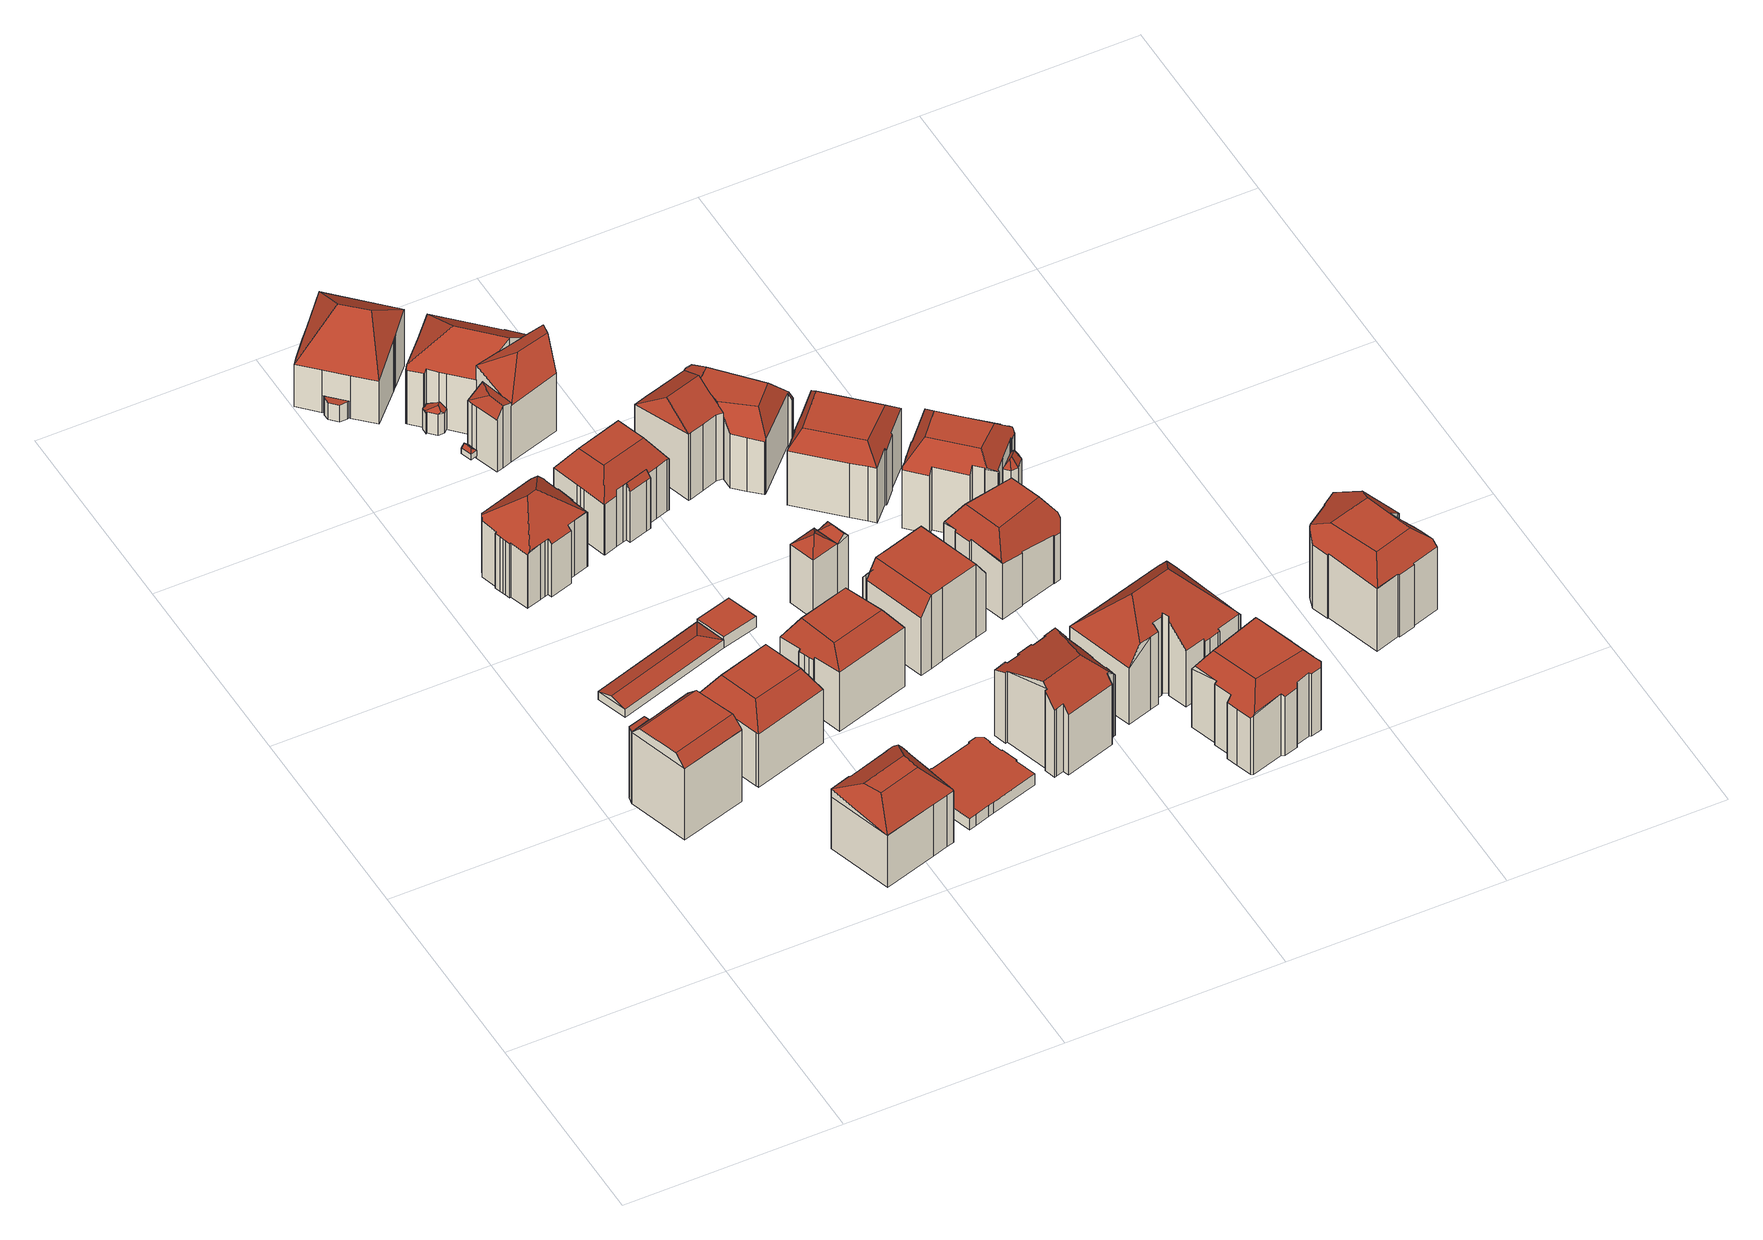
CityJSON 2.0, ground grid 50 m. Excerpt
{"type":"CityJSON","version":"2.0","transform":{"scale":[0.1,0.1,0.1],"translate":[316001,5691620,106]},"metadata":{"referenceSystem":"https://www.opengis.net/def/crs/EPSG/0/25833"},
"CityObjects":{
"building1":{"type":"Building","attributes":{"Gemeindeschluessel":14713000,"Geometrietyp2DReferenz":"3000","function":"31001_9998","roofType":"9999"},"children":["building1-1","building1-2"]},
"building1-1":{"type":"BuildingPart","attributes":{"Dachtyp_tdc":"tdcPolyFlatRoof","Dachneigung":4.2,"QualitaetDacherkennung":41,"Geometrietyp2DReferenz":"3000","roofType":"2100","measuredHeight":19.72},"parents":["building1"],"geometry":[{"type":"MultiSurface","lod":"2","boundaries":[[[0,1,2,3,4]],[[5,6,1,0,7]],[[6,8,2,1]],[[8,9,3,2]],[[9,10,11,4,3]],[[10,9,8,6,5]],[[7,11,10,5]],[[7,0,4,11]]],"semantics":{"surfaces":[{"type":"GroundSurface"},{"type":"WallSurface"},{"type":"RoofSurface"},{"type":"ClosureSurface"}],"values":[0,1,1,1,1,2,1,3]}}]},
"building1-2":{"type":"BuildingPart","attributes":{"Dachtyp_tdc":"tdcCutGableRoof","Dachneigung":1.63,"QualitaetDacherkennung":52,"Geometrietyp2DReferenz":"3000","roofType":"9999","measuredHeight":22.26},"parents":["building1"],"geometry":[{"type":"MultiSurface","lod":"2","boundaries":[[[11,12,13,4]],[[12,14,15,13]],[[14,16,17,15]],[[16,18,19,17]],[[18,20,21,19]],[[20,22,23,21]],[[22,24,25,23]],[[24,7,0,25]],[[7,26,27,18,16,14,12,11]],[[28,29,30,31,32]],[[33,27,26,31,30]],[[22,28,32,24]],[[24,32,31,26,7]],[[20,29,28,22]],[[18,27,33,30,29,20]],[[4,13,15,17,19,21,23,25,0]],[[4,0,7,11]]],"semantics":{"surfaces":[{"type":"WallSurface"},{"type":"RoofSurface"},{"type":"GroundSurface"},{"type":"ClosureSurface"}],"values":[0,0,0,0,0,0,0,0,1,1,1,0,0,0,0,2,3]}}]},
"building2":{"type":"Building","attributes":{"Dachtyp_tdc":"tdcFreeFormRoof","Gemeindeschluessel":14713000,"Dachneigung":46.33,"QualitaetDacherkennung":41,"Geometrietyp2DReferenz":"3000","function":"31001_9998","roofType":"5000","measuredHeight":20.01},"geometry":[{"type":"MultiSurface","lod":"2","boundaries":[[[34,35,36,37]],[[35,38,39,36]],[[38,40,41,39]],[[40,42,43,41]],[[42,44,45,43]],[[44,46,47,45]],[[46,48,49,47]],[[48,50,51,49]],[[50,52,53,51]],[[52,54,55,53]],[[54,56,57,55]],[[56,58,59,57]],[[58,60,61,59]],[[60,62,63,61]],[[62,64,65,63]],[[64,66,67,65]],[[66,68,69,67]],[[68,34,37,69]],[[60,70,71,72,73,64,62]],[[72,74,75,66,73]],[[76,77,78,79,80,81,75,74,82,83]],[[84,85,86,87,88,89,90,83,82,71,70]],[[72,71,82,74]],[[44,76,83,90,46]],[[46,90,89,48]],[[48,89,88,50]],[[50,88,87,52]],[[52,87,86,54]],[[54,86,85,56]],[[56,85,84,58]],[[58,84,70,60]],[[68,75,81,34]],[[34,81,80,35]],[[35,80,79,38]],[[38,79,78,40]],[[40,78,77,42]],[[42,77,76,44]],[[66,75,68]],[[64,73,66]],[[37,36,39,41,43,45,47,49,51,53,55,57,59,61,63,65,67,69]]],"semantics":{"surfaces":[{"type":"WallSurface"},{"type":"RoofSurface"},{"type":"GroundSurface"}],"values":[0,0,0,0,0,0,0,0,0,0,0,0,0,0,0,0,0,0,1,1,1,1,1,0,0,0,0,0,0,0,0,0,0,0,0,0,0,0,0,2]}}]},
"building3":{"type":"Building","attributes":{"Dachtyp_tdc":"tdcCutTentRoof","Gemeindeschluessel":14713000,"Dachneigung":0.082,"QualitaetDacherkennung":42,"Geometrietyp2DReferenz":"3000","function":"31001_9998","roofType":"9999","measuredHeight":19.39},"geometry":[{"type":"MultiSurface","lod":"2","boundaries":[[[91,92,93,94]],[[92,95,96,93]],[[95,97,98,96]],[[97,99,100,98]],[[99,101,102,100]],[[101,103,104,102]],[[103,105,106,104]],[[105,107,108,106]],[[107,109,110,108]],[[109,111,112,110]],[[111,113,114,112]],[[91,115,116,117,118,119,120,121]],[[92,91,121,122]],[[107,105,103,101,99,97,95,92,122,123]],[[119,124,113,111,109,107,123,120]],[[123,122,121,120]],[[114,125,126,127,128,129,130,94,93,96,98,100,102,104,106,108,110,112]],[[113,124,125,114]],[[124,119,126,125]],[[119,118,127,126]],[[118,117,128,127]],[[117,116,129,128]],[[116,115,130,129]],[[115,91,94,130]]],"semantics":{"surfaces":[{"type":"WallSurface"},{"type":"RoofSurface"},{"type":"GroundSurface"}],"values":[0,0,0,0,0,0,0,0,0,0,0,1,1,1,1,1,2,0,0,0,0,0,0,0]}}]},
"building4":{"type":"Building","attributes":{"Dachtyp_tdc":"tdcFreeFormRoof","Gemeindeschluessel":14713000,"Dachneigung":18.49,"QualitaetDacherkennung":14,"Geometrietyp2DReferenz":"3000","function":"31001_9998","roofType":"5000","measuredHeight":3.56},"geometry":[{"type":"MultiSurface","lod":"2","boundaries":[[[131,132,133,134]],[[132,135,136,133]],[[135,137,138,136]],[[137,131,134,138]],[[139,140,137,135]],[[139,135,132]],[[140,139,132,131]],[[140,131,137]],[[134,133,136,138]]],"semantics":{"surfaces":[{"type":"WallSurface"},{"type":"RoofSurface"},{"type":"GroundSurface"}],"values":[0,0,0,0,1,1,1,0,2]}}]},
"building5":{"type":"Building","attributes":{"Dachtyp_tdc":"tdcFreeFormRoof","Gemeindeschluessel":14713000,"Dachneigung":39.54,"QualitaetDacherkennung":61,"Geometrietyp2DReferenz":"3000","function":"31001_9998","roofType":"5000","measuredHeight":21.33},"geometry":[{"type":"MultiSurface","lod":"2","boundaries":[[[141,142,143,144]],[[142,145,146,143]],[[145,147,148,146]],[[147,149,150,148]],[[149,151,152,150]],[[151,153,154,152]],[[153,155,156,154]],[[155,157,158,156]],[[157,159,160,158]],[[159,161,162,160]],[[161,163,164,162]],[[163,165,166,164]],[[165,167,168,166]],[[167,169,170,168]],[[169,171,172,170]],[[171,173,174,172]],[[173,175,176,174]],[[175,177,178,176]],[[177,179,180,178]],[[179,181,182,180]],[[181,183,184,182]],[[183,185,186,184]],[[185,187,188,186]],[[187,189,190,188]],[[189,191,192,190]],[[191,193,194,192]],[[193,141,144,194]],[[161,159,157,155,153,151,149,147,195,196,197]],[[189,187,185,183,181,179,177,198,199,200,141,193,191]],[[196,195,145,142,200,199]],[[196,199,198,175,173,171,169,167,165,163,197]],[[163,161,197]],[[177,175,198]],[[142,141,200]],[[147,145,195]],[[144,143,146,148,150,152,154,156,158,160,162,164,166,168,170,172,174,176,178,180,182,184,186,188,190,192,194]]],"semantics":{"surfaces":[{"type":"WallSurface"},{"type":"RoofSurface"},{"type":"GroundSurface"}],"values":[0,0,0,0,0,0,0,0,0,0,0,0,0,0,0,0,0,0,0,0,0,0,0,0,0,0,0,1,1,1,1,0,0,0,0,2]}}]},
"building6":{"type":"Building","attributes":{"Gemeindeschluessel":14713000,"Geometrietyp2DReferenz":"3000","function":"31001_9998","roofType":"9999"},"children":["building6-1","building6-2"]},
"building6-1":{"type":"BuildingPart","attributes":{"Dachtyp_tdc":"tdcHipRoof","Dachneigung":44.88,"QualitaetDacherkennung":22,"Geometrietyp2DReferenz":"3000","roofType":"3200","measuredHeight":21.36},"parents":["building6"],"geometry":[{"type":"MultiSurface","lod":"2","boundaries":[[[201,202,203,204,205]],[[202,206,207,203]],[[206,208,209,207]],[[208,210,211,209]],[[210,212,213,211]],[[212,214,215,213]],[[214,216,217,215]],[[216,218,219,217]],[[218,220,221,219]],[[220,222,223,221]],[[222,224,225,223]],[[224,226,227,225]],[[226,228,229,227]],[[228,230,231,229]],[[230,232,233,234,231]],[[228,226,224,222,220,218,235]],[[216,214,212,210,208,206,236]],[[218,216,236,235]],[[206,202,201,232,230,228,235,236]],[[204,203,207,209,211,213,215,217,219,221,223,225,227,229,231,234]],[[201,205,233,232]],[[205,204,234,233]]],"semantics":{"surfaces":[{"type":"WallSurface"},{"type":"RoofSurface"},{"type":"GroundSurface"},{"type":"ClosureSurface"}],"values":[0,0,0,0,0,0,0,0,0,0,0,0,0,0,0,1,1,1,1,2,0,3]}}]},
"building6-2":{"type":"BuildingPart","attributes":{"Dachtyp_tdc":"tdcPolyFlatRoof","Dachneigung":3.95,"QualitaetDacherkennung":59,"Geometrietyp2DReferenz":"3000","roofType":"2100","measuredHeight":4.74},"parents":["building6"],"geometry":[{"type":"MultiSurface","lod":"2","boundaries":[[[237,238,239,240]],[[238,241,203,239]],[[241,205,204,203]],[[233,242,231,234]],[[242,243,244,231]],[[243,245,246,244]],[[245,247,248,246]],[[247,249,250,248]],[[249,237,240,250]],[[249,247,245,243,242,233,205,241,238,237]],[[240,239,203,204,234,231,244,246,248,250]],[[234,204,205,233]]],"semantics":{"surfaces":[{"type":"WallSurface"},{"type":"RoofSurface"},{"type":"GroundSurface"},{"type":"ClosureSurface"}],"values":[0,0,0,0,0,0,0,0,0,1,2,3]}}]},
"building7":{"type":"Building","attributes":{"Dachtyp_tdc":"tdcFreeFormRoof","Gemeindeschluessel":14713000,"Dachneigung":43.81,"QualitaetDacherkennung":11,"Geometrietyp2DReferenz":"3000","function":"31001_9998","roofType":"5000","measuredHeight":2.38},"geometry":[{"type":"MultiSurface","lod":"2","boundaries":[[[251,252,253,254]],[[252,255,256,253]],[[255,257,258,256]],[[257,259,260,258]],[[259,251,254,260]],[[259,261,251]],[[257,261,259]],[[261,257,262]],[[262,257,255]],[[261,262,255,252]],[[261,252,251]],[[254,253,256,258,260]]],"semantics":{"surfaces":[{"type":"WallSurface"},{"type":"RoofSurface"},{"type":"GroundSurface"}],"values":[0,0,0,0,0,1,1,1,0,1,1,2]}}]},
"building8":{"type":"Building","attributes":{"Dachtyp_tdc":"tdcFreeFormRoof","Gemeindeschluessel":14713000,"Dachneigung":24.11,"QualitaetDacherkennung":11,"Geometrietyp2DReferenz":"3000","function":"31001_9998","roofType":"5000","measuredHeight":6.92},"geometry":[{"type":"MultiSurface","lod":"2","boundaries":[[[263,264,265,266]],[[264,267,268,265]],[[267,269,270,268]],[[269,271,272,270]],[[271,273,274,272]],[[273,275,276,274]],[[275,277,278,276]],[[277,279,280,278]],[[279,263,266,280]],[[267,281,282,283,271,269]],[[264,263,284,282,281]],[[282,284,279,277,275,273,283]],[[267,264,281]],[[273,271,283]],[[263,279,284]],[[266,265,268,270,272,274,276,278,280]]],"semantics":{"surfaces":[{"type":"WallSurface"},{"type":"RoofSurface"},{"type":"GroundSurface"}],"values":[0,0,0,0,0,0,0,0,0,1,1,1,0,0,0,2]}}]},
"building9":{"type":"Building","attributes":{"Dachtyp_tdc":"tdcPolyFlatRoof","Gemeindeschluessel":14713000,"Dachneigung":0,"QualitaetDacherkennung":0,"Geometrietyp2DReferenz":"3000","BezugspunktDach":"2000","function":"31001_9998","measuredHeight":3},"geometry":[{"type":"MultiSurface","lod":"2","boundaries":[[[285,286,287,288]],[[288,287,136,289]],[[287,286,133,136]],[[286,285,290,133]],[[285,288,289,290]],[[289,136,133,290]]],"semantics":{"surfaces":[{"type":"RoofSurface"},{"type":"WallSurface"},{"type":"GroundSurface"}],"values":[0,1,1,1,1,2]}}]},
"building10":{"type":"Building","attributes":{"Dachtyp_tdc":"tdcPolyFlatRoof","Gemeindeschluessel":14713000,"Dachneigung":0,"QualitaetDacherkennung":0,"Geometrietyp2DReferenz":"3000","BezugspunktDach":"2000","function":"31001_9998","measuredHeight":3},"geometry":[{"type":"MultiSurface","lod":"2","boundaries":[[[291,292,293,294,295,296,297,298,299,300,301,302,303,304,305,306,307,308,309,310,311,312,313]],[[313,312,314,315]],[[312,311,316,314]],[[311,310,317,316]],[[310,309,318,317]],[[309,308,319,318]],[[308,307,320,319]],[[307,306,321,320]],[[306,305,322,321]],[[305,304,323,322]],[[304,303,324,323]],[[303,302,325,324]],[[302,301,326,325]],[[301,300,327,326]],[[300,299,328,327]],[[299,298,329,328]],[[298,297,330,329]],[[297,296,331,330]],[[296,295,332,331]],[[295,294,333,332]],[[294,293,334,333]],[[293,292,335,334]],[[292,291,336,335]],[[291,313,315,336]],[[315,314,316,317,318,319,320,321,322,323,324,325,326,327,328,329,330,331,332,333,334,335,336]]],"semantics":{"surfaces":[{"type":"RoofSurface"},{"type":"WallSurface"},{"type":"GroundSurface"}],"values":[0,1,1,1,1,1,1,1,1,1,1,1,1,1,1,1,1,1,1,1,1,1,1,1,2]}}]},
"building11":{"type":"Building","attributes":{"Dachtyp_tdc":"tdcCutTentRoof","Gemeindeschluessel":14713000,"Dachneigung":0.38,"QualitaetDacherkennung":64,"Geometrietyp2DReferenz":"3000","function":"31001_9998","roofType":"9999","measuredHeight":19.98},"geometry":[{"type":"MultiSurface","lod":"2","boundaries":[[[337,338,339,340]],[[338,341,342,339]],[[341,343,344,342]],[[343,345,346,344]],[[345,347,348,346]],[[347,349,350,348]],[[349,351,352,350]],[[351,353,354,352]],[[353,355,356,354]],[[355,357,358,356]],[[357,359,360,358]],[[359,361,362,360]],[[361,363,364,362]],[[363,365,366,364]],[[365,367,368,366]],[[367,369,370,368]],[[369,371,372,370]],[[371,337,340,372]],[[355,353,351,349,347,345,373,374]],[[365,363,361,359,357,355,374,375]],[[367,365,375,376]],[[345,343,341,338,337,371,369,367,376,373]],[[376,375,374,373]],[[340,339,342,344,346,348,350,352,354,356,358,360,362,364,366,368,370,372]]],"semantics":{"surfaces":[{"type":"WallSurface"},{"type":"RoofSurface"},{"type":"GroundSurface"}],"values":[0,0,0,0,0,0,0,0,0,0,0,0,0,0,0,0,0,0,1,1,1,1,1,2]}}]},
"building12":{"type":"Building","attributes":{"Gemeindeschluessel":14713000,"Geometrietyp2DReferenz":"3000","function":"31001_9998","roofType":"9999"},"children":["building12-1","building12-2"]},
"building12-1":{"type":"BuildingPart","attributes":{"Dachtyp_tdc":"tdcPolyFlatRoof","Dachneigung":56.79,"QualitaetDacherkennung":45,"Geometrietyp2DReferenz":"3000","roofType":"2100","measuredHeight":15.63},"parents":["building12"],"geometry":[{"type":"MultiSurface","lod":"2","boundaries":[[[377,378,379,380,381]],[[378,382,383,379]],[[382,384,385,383]],[[384,386,387,385]],[[386,388,389,387]],[[388,390,391,389]],[[390,392,391]],[[388,386,384,382,378,377,390]],[[380,379,383,385,387,389,391]],[[377,381,392,390]],[[381,380,391,392]]],"semantics":{"surfaces":[{"type":"WallSurface"},{"type":"RoofSurface"},{"type":"GroundSurface"},{"type":"ClosureSurface"}],"values":[0,0,0,0,0,0,0,1,2,0,3]}}]},
"building12-2":{"type":"BuildingPart","attributes":{"Dachtyp_tdc":"tdcCutTentRoof","Dachneigung":55.4,"QualitaetDacherkennung":58,"Geometrietyp2DReferenz":"3000","roofType":"9999","measuredHeight":19.63},"parents":["building12"],"geometry":[{"type":"MultiSurface","lod":"2","boundaries":[[[392,393,391]],[[393,394,395,391]],[[394,396,397,395]],[[396,398,399,397]],[[398,400,401,399]],[[400,402,403,401]],[[402,404,405,403]],[[404,406,407,405]],[[406,408,409,407]],[[408,410,411,409]],[[410,412,413,411]],[[412,381,380,413]],[[404,402,400,398,396,414,415]],[[406,404,415,416]],[[408,406,416,417]],[[396,394,393,392,381,412,410,408,417,414]],[[417,416,415,414]],[[380,391,395,397,399,401,403,405,407,409,411,413]],[[392,391,380,381]]],"semantics":{"surfaces":[{"type":"WallSurface"},{"type":"RoofSurface"},{"type":"GroundSurface"},{"type":"ClosureSurface"}],"values":[0,0,0,0,0,0,0,0,0,0,0,0,1,1,1,1,1,2,3]}}]},
"building13":{"type":"Building","attributes":{"Gemeindeschluessel":14713000,"Geometrietyp2DReferenz":"3000","function":"31001_9998","roofType":"9999"},"children":["building13-1","building13-2","building13-3"]},
"building13-1":{"type":"BuildingPart","attributes":{"Dachtyp_tdc":"tdcHipAndGableRoof","Dachneigung":36.56,"QualitaetDacherkennung":62,"Geometrietyp2DReferenz":"3000","roofType":"5000","measuredHeight":21.45},"parents":["building13"],"geometry":[{"type":"MultiSurface","lod":"2","boundaries":[[[418,419,420,421]],[[419,422,423,420]],[[424,425,426,427]],[[425,428,429,426]],[[428,430,431,429]],[[430,432,433,431]],[[432,434,435,433]],[[434,436,437,435]],[[436,438,439,437]],[[438,440,441,439]],[[440,442,443,441]],[[442,444,445,443]],[[444,446,447,445]],[[446,448,449,447]],[[448,418,421,449]],[[444,442,440,450]],[[440,438,436,434,432,430,428,425,424,451,452,450]],[[452,453,422,419,418,448,446,444,450]],[[421,420,423,454,427,426,429,431,433,435,437,439,441,443,445,447,449]],[[455,453,452]],[[454,423,422,453,455]],[[451,455,452]],[[454,455,451,424,427]]],"semantics":{"surfaces":[{"type":"WallSurface"},{"type":"RoofSurface"},{"type":"GroundSurface"},{"type":"ClosureSurface"}],"values":[0,0,0,0,0,0,0,0,0,0,0,0,0,0,0,1,1,1,2,0,3,0,3]}}]},
"building13-2":{"type":"BuildingPart","attributes":{"Dachtyp_tdc":"tdcHipAndGableRoof","Dachneigung":38.09,"QualitaetDacherkennung":32,"Geometrietyp2DReferenz":"3000","roofType":"5000","measuredHeight":20.68},"parents":["building13"],"geometry":[{"type":"MultiSurface","lod":"2","boundaries":[[[456,457,458,459]],[[460,456,459,423,422]],[[461,462,457,463]],[[456,460,464]],[[457,456,464,463]],[[460,453,455,451,461,463,464]],[[459,458,465,427,454,423]],[[427,465,466,462,461,424]],[[465,458,457,462,466]],[[451,424,461]],[[422,453,460]],[[423,454,455,453,422]],[[454,427,424,451,455]]],"semantics":{"surfaces":[{"type":"WallSurface"},{"type":"RoofSurface"},{"type":"GroundSurface"},{"type":"ClosureSurface"}],"values":[0,0,1,0,1,1,2,0,3,0,0,3,3]}}]},
"building13-3":{"type":"BuildingPart","attributes":{"Dachtyp_tdc":"tdcHipAndGableRoof","Dachneigung":56.42,"QualitaetDacherkennung":27,"Geometrietyp2DReferenz":"3000","roofType":"5000","measuredHeight":17.13},"parents":["building13"],"geometry":[{"type":"MultiSurface","lod":"2","boundaries":[[[467,468,469,470]],[[468,471,472,469]],[[471,473,474,472]],[[473,466,465,474]],[[475,476,477,458,457]],[[476,467,470,477]],[[466,473,478]],[[473,471,468,467,476,478]],[[476,475,462,466,478]],[[470,469,472,474,465,458,477]],[[457,462,475]],[[458,465,466,462,457]]],"semantics":{"surfaces":[{"type":"WallSurface"},{"type":"RoofSurface"},{"type":"GroundSurface"},{"type":"ClosureSurface"}],"values":[0,0,0,0,0,0,1,1,1,2,0,3]}}]},
"building14":{"type":"Building","attributes":{"Dachtyp_tdc":"tdcFreeFormRoof","Gemeindeschluessel":14713000,"Dachneigung":41.02,"QualitaetDacherkennung":5,"Geometrietyp2DReferenz":"3000","function":"31001_9998","roofType":"5000","measuredHeight":18.98},"geometry":[{"type":"MultiSurface","lod":"2","boundaries":[[[479,480,481,482]],[[480,483,484,481]],[[483,485,486,484]],[[485,487,488,486]],[[487,479,482,488]],[[487,489,479]],[[489,487,485]],[[490,489,485,483]],[[490,483,480]],[[489,490,480,479]],[[482,481,484,486,488]]],"semantics":{"surfaces":[{"type":"WallSurface"},{"type":"RoofSurface"},{"type":"GroundSurface"}],"values":[0,0,0,0,0,1,1,1,1,1,2]}}]},
"building15":{"type":"Building","attributes":{"Dachtyp_tdc":"tdcHipAndGableRoof","Gemeindeschluessel":14713000,"Dachneigung":40.95,"QualitaetDacherkennung":9,"Geometrietyp2DReferenz":"3000","function":"31001_9998","roofType":"5000","measuredHeight":17.57},"geometry":[{"type":"MultiSurface","lod":"2","boundaries":[[[491,492,488,482]],[[492,493,494,488]],[[493,495,496,494]],[[495,491,482,496]],[[493,492,497]],[[491,495,498]],[[492,491,498,497]],[[495,493,497,498]],[[482,488,494,496]]],"semantics":{"surfaces":[{"type":"WallSurface"},{"type":"RoofSurface"},{"type":"GroundSurface"}],"values":[0,0,0,0,1,0,1,1,2]}}]},
"building16":{"type":"Building","attributes":{"Dachtyp_tdc":"tdcFreeFormRoof","Gemeindeschluessel":14713000,"Dachneigung":23.03,"QualitaetDacherkennung":23,"Geometrietyp2DReferenz":"3000","function":"31001_9998","roofType":"5000","measuredHeight":23.73},"geometry":[{"type":"MultiSurface","lod":"2","boundaries":[[[499,500,501,502]],[[500,503,504,501]],[[503,505,506,504]],[[505,507,508,506]],[[507,509,510,508]],[[509,511,512,510]],[[511,513,514,512]],[[513,515,516,514]],[[515,517,518,516]],[[517,519,520,518]],[[519,521,522,520]],[[521,523,524,522]],[[523,525,526,524]],[[525,527,528,526]],[[527,529,530,528]],[[529,531,532,530]],[[531,533,534,532]],[[533,535,536,534]],[[535,537,538,536]],[[537,539,540,538]],[[539,541,542,540]],[[541,543,544,542]],[[543,545,546,544]],[[545,547,548,546]],[[547,549,550,548]],[[549,551,552,550]],[[551,553,554,552]],[[553,555,556,554]],[[555,557,558,556]],[[557,499,502,558]],[[545,543,541,539,537,535,533,531,529,527,525,559,560,561]],[[560,559,523,521,519,517,515,513,511,509,507,505,503,562]],[[560,562,500,499,557,555,553,551,549,547,561]],[[503,500,562]],[[525,523,559]],[[547,545,561]],[[502,501,504,506,508,510,512,514,516,518,520,522,524,526,528,530,532,534,536,538,540,542,544,546,548,550,552,554,556,558]]],"semantics":{"surfaces":[{"type":"WallSurface"},{"type":"RoofSurface"},{"type":"GroundSurface"}],"values":[0,0,0,0,0,0,0,0,0,0,0,0,0,0,0,0,0,0,0,0,0,0,0,0,0,0,0,0,0,0,1,1,1,0,0,0,2]}}]},
"building17":{"type":"Building","attributes":{"Gemeindeschluessel":14713000,"Geometrietyp2DReferenz":"3000","function":"31001_9998","roofType":"9999"},"children":["building17-1","building17-2"]},
"building17-1":{"type":"BuildingPart","attributes":{"Dachtyp_tdc":"tdcPolyFlatRoof","Dachneigung":56.1,"QualitaetDacherkennung":32,"Geometrietyp2DReferenz":"3000","roofType":"2100","measuredHeight":17.3},"parents":["building17"],"geometry":[{"type":"MultiSurface","lod":"2","boundaries":[[[563,564,565,566]],[[567,568,569,570,571]],[[568,563,566,569]],[[568,567,572,573,564,563]],[[566,565,574,570,569]],[[567,571,572]],[[571,570,574,573,572]],[[573,574,565,564]]],"semantics":{"surfaces":[{"type":"WallSurface"},{"type":"RoofSurface"},{"type":"GroundSurface"},{"type":"ClosureSurface"}],"values":[0,0,0,1,2,0,3,3]}}]},
"building17-2":{"type":"BuildingPart","attributes":{"Dachtyp_tdc":"tdcCutGableRoof","Dachneigung":0.134,"QualitaetDacherkennung":66,"Geometrietyp2DReferenz":"3000","roofType":"9999","measuredHeight":20.13},"parents":["building17"],"geometry":[{"type":"MultiSurface","lod":"2","boundaries":[[[575,576,577,578]],[[576,571,570,577]],[[579,580,581,565,564]],[[580,582,583,581]],[[582,584,585,583]],[[584,586,587,585]],[[586,588,589,587]],[[588,590,591,589]],[[590,592,593,591]],[[592,594,595,593]],[[594,596,597,595]],[[596,598,599,597]],[[598,575,578,599]],[[594,592,590,588,586,584,582,580]],[[600,572,571,576,575]],[[580,579,600,575,598,596,594]],[[578,577,570,574,565,581,583,585,587,589,591,593,595,597,599]],[[573,572,600]],[[574,570,571,572,573]],[[579,564,573,600]],[[564,565,574,573]]],"semantics":{"surfaces":[{"type":"WallSurface"},{"type":"RoofSurface"},{"type":"GroundSurface"},{"type":"ClosureSurface"}],"values":[0,0,0,0,0,0,0,0,0,0,0,0,0,1,1,1,2,0,3,0,3]}}]},
"building18":{"type":"Building","attributes":{"Gemeindeschluessel":14713000,"Geometrietyp2DReferenz":"3000","function":"31001_9998","roofType":"9999"},"children":["building18-1","building18-2"]},
"building18-1":{"type":"BuildingPart","attributes":{"Dachtyp_tdc":"tdcHipAndGableRoof","Dachneigung":10.15,"QualitaetDacherkennung":23,"Geometrietyp2DReferenz":"3000","roofType":"5000","measuredHeight":19.95},"parents":["building18"],"geometry":[{"type":"MultiSurface","lod":"2","boundaries":[[[601,602,603,604,605]],[[602,606,607,603]],[[606,608,609,607]],[[608,610,611,609]],[[610,612,613,611]],[[612,614,615,613]],[[614,616,617,615]],[[616,618,619,617]],[[612,610,620]],[[610,608,606,602,601,621,622,623,624,620]],[[624,625,618,616,614,612,620]],[[619,626,627,628,604,603,607,609,611,613,615,617]],[[629,625,624]],[[626,619,618,625,629]],[[601,605,621]],[[623,630,629,624]],[[605,604,628,622,621]],[[622,628,627,630,623]],[[630,627,626,629]]],"semantics":{"surfaces":[{"type":"WallSurface"},{"type":"RoofSurface"},{"type":"GroundSurface"},{"type":"ClosureSurface"}],"values":[0,0,0,0,0,0,0,0,1,1,1,2,0,3,0,0,3,3,3]}}]},
"building18-2":{"type":"BuildingPart","attributes":{"Dachtyp_tdc":"tdcFreeFormRoof","Dachneigung":0.09,"QualitaetDacherkennung":61,"Geometrietyp2DReferenz":"3000","roofType":"5000","measuredHeight":19.21},"parents":["building18"],"geometry":[{"type":"MultiSurface","lod":"2","boundaries":[[[631,632,633,634]],[[632,635,636,633]],[[635,637,638,636]],[[637,639,640,638]],[[639,641,642,640]],[[641,643,644,642]],[[643,645,646,644]],[[645,647,648,646]],[[647,649,650,648]],[[649,651,652,650]],[[651,653,654,652]],[[653,605,604,654]],[[655,656,657,619,618]],[[656,658,659,657]],[[658,660,661,659]],[[660,662,663,661]],[[662,631,634,663]],[[643,641,639,637,635,632,664,665]],[[666,621,605,653,651,649,647,645,643,665]],[[658,656,655,625,629,630,667]],[[632,631,662,660,658,667,664]],[[630,623,666,665,664,667]],[[634,633,636,638,640,642,644,646,648,650,652,654,604,628,627,626,619,657,659,661,663]],[[622,621,666]],[[628,604,605,621,622]],[[623,622,666]],[[627,628,622,623,630]],[[655,618,625]],[[618,619,626,629,625]],[[629,626,627,630]]],"semantics":{"surfaces":[{"type":"WallSurface"},{"type":"RoofSurface"},{"type":"GroundSurface"},{"type":"ClosureSurface"}],"values":[0,0,0,0,0,0,0,0,0,0,0,0,0,0,0,0,0,1,1,1,1,1,2,0,3,0,3,0,3,3]}}]},
"building19":{"type":"Building","attributes":{"Gemeindeschluessel":14713000,"Dachtyp_tdc":"tdcCutTentRoof","Dachneigung":0.38,"QualitaetDacherkennung":72,"Geometrietyp2DReferenz":"3000","function":"31001_9998","roofType":"9999","measuredHeight":19.62},"geometry":[{"type":"MultiSurface","lod":"2","boundaries":[[[668,669,670,671]],[[669,672,673,670]],[[672,674,675,673]],[[674,676,677,675]],[[676,678,679,677]],[[678,680,681,679]],[[680,682,683,681]],[[682,684,685,683]],[[684,686,687,685]],[[686,688,689,687]],[[688,690,691,689]],[[690,692,693,691]],[[692,694,695,693]],[[694,668,671,695]],[[674,672,696,697]],[[684,682,680,678,676,674,697,698]],[[690,688,686,684,698,699]],[[672,669,668,694,692,690,699,696]],[[699,698,697,696]],[[671,670,673,675,677,679,681,683,685,687,689,691,693,695]]],"semantics":{"surfaces":[{"type":"WallSurface"},{"type":"RoofSurface"},{"type":"GroundSurface"}],"values":[0,0,0,0,0,0,0,0,0,0,0,0,0,0,1,1,1,1,1,2]}}]},
"building20":{"type":"Building","attributes":{"Dachtyp_tdc":"tdcFreeFormRoof","Gemeindeschluessel":14713000,"Dachneigung":58.37,"QualitaetDacherkennung":54,"Geometrietyp2DReferenz":"3000","function":"31001_9998","roofType":"5000","measuredHeight":20.81},"geometry":[{"type":"MultiSurface","lod":"2","boundaries":[[[700,701,702,703]],[[701,704,705,702]],[[704,706,707,705]],[[706,708,709,707]],[[708,710,711,709]],[[710,712,713,711]],[[712,714,715,713]],[[714,716,717,715]],[[716,718,719,717]],[[718,720,721,719]],[[720,722,723,721]],[[722,724,725,723]],[[724,726,727,725]],[[726,728,729,727]],[[728,730,731,729]],[[730,732,733,731]],[[732,734,735,733]],[[734,736,737,735]],[[736,738,739,737]],[[738,740,741,739]],[[740,742,743,741]],[[742,744,745,743]],[[744,746,747,745]],[[746,748,749,747]],[[748,750,751,749]],[[750,752,753,751]],[[752,754,755,753]],[[754,700,703,755]],[[756,728,726,724,722,720,718,716,714,712,710,757,758,759]],[[760,761,742,740,738,736,734,732,730,756,759]],[[746,744,761,760,762,763,750,748]],[[758,757,708,706,704,701,700,754,752,763,762]],[[760,759,758,762]],[[730,728,756]],[[744,742,761]],[[752,750,763]],[[710,708,757]],[[703,702,705,707,709,711,713,715,717,719,721,723,725,727,729,731,733,735,737,739,741,743,745,747,749,751,753,755]]],"semantics":{"surfaces":[{"type":"WallSurface"},{"type":"RoofSurface"},{"type":"GroundSurface"}],"values":[0,0,0,0,0,0,0,0,0,0,0,0,0,0,0,0,0,0,0,0,0,0,0,0,0,0,0,0,1,1,1,1,1,0,0,0,0,2]}}]},
"building21":{"type":"Building","attributes":{"Dachtyp_tdc":"tdcFreeFormRoof","Gemeindeschluessel":14713000,"Dachneigung":47.19,"QualitaetDacherkennung":29,"Geometrietyp2DReferenz":"3000","function":"31001_9998","roofType":"5000","measuredHeight":26.89},"geometry":[{"type":"MultiSurface","lod":"2","boundaries":[[[764,765,766,767]],[[765,768,769,766]],[[768,770,771,769]],[[770,772,773,771]],[[772,774,775,773]],[[774,776,777,775]],[[776,778,779,777]],[[778,780,781,779]],[[780,782,783,781]],[[782,784,785,783]],[[784,786,787,785]],[[786,788,789,787]],[[788,790,791,789]],[[790,792,793,791]],[[792,794,795,793]],[[794,796,797,795]],[[796,798,799,797]],[[798,800,801,799]],[[800,802,803,801]],[[802,804,805,803]],[[804,764,767,805]],[[806,778,776,774,807,808]],[[768,809,810,770]],[[808,807,772,770,810]],[[804,802,800,798,796,794,792,790,788,786,784,782,780,806,808,810,809,765,764]],[[780,778,806]],[[768,765,809]],[[774,772,807]],[[767,766,769,771,773,775,777,779,781,783,785,787,789,791,793,795,797,799,801,803,805]]],"semantics":{"surfaces":[{"type":"WallSurface"},{"type":"RoofSurface"},{"type":"GroundSurface"}],"values":[0,0,0,0,0,0,0,0,0,0,0,0,0,0,0,0,0,0,0,0,0,1,1,1,1,0,0,0,2]}}]},
"building22":{"type":"Building","attributes":{"Dachtyp_tdc":"tdcFreeFormRoof","Gemeindeschluessel":14713000,"Dachneigung":0,"QualitaetDacherkennung":52,"Geometrietyp2DReferenz":"3000","function":"31001_9998","roofType":"5000","measuredHeight":21.37},"geometry":[{"type":"MultiSurface","lod":"2","boundaries":[[[811,812,813,814]],[[812,815,816,813]],[[815,817,818,816]],[[817,819,820,818]],[[819,821,822,820]],[[821,823,824,822]],[[823,825,826,824]],[[825,827,828,826]],[[827,829,830,828]],[[829,831,832,830]],[[831,833,834,832]],[[833,835,836,834]],[[835,837,838,836]],[[837,839,840,838]],[[839,841,842,840]],[[841,843,844,842]],[[843,845,846,844]],[[845,847,848,846]],[[847,849,850,848]],[[849,851,852,850]],[[851,853,854,852]],[[853,855,856,854]],[[855,857,858,856]],[[857,859,860,858]],[[859,811,814,860]],[[861,837,835,833,831,829,827,825,862,863,864]],[[849,847,845,843,841,839,861,864,865,866,851]],[[811,859,857,855,853,866,865,867,868,815,812]],[[863,862,823,821,819,817,868,867]],[[865,864,863,867]],[[825,823,862]],[[817,815,868]],[[853,851,866]],[[839,837,861]],[[814,813,816,818,820,822,824,826,828,830,832,834,836,838,840,842,844,846,848,850,852,854,856,858,860]]],"semantics":{"surfaces":[{"type":"WallSurface"},{"type":"RoofSurface"},{"type":"GroundSurface"}],"values":[0,0,0,0,0,0,0,0,0,0,0,0,0,0,0,0,0,0,0,0,0,0,0,0,0,1,1,1,1,1,0,0,0,0,2]}}]},
"building23":{"type":"Building","attributes":{"Dachtyp_tdc":"tdcFreeFormRoof","Gemeindeschluessel":14713000,"Dachneigung":0.251,"QualitaetDacherkennung":45,"Geometrietyp2DReferenz":"3000","function":"31001_9998","roofType":"5000","measuredHeight":21.3},"geometry":[{"type":"MultiSurface","lod":"2","boundaries":[[[869,870,871,872]],[[870,873,874,871]],[[873,875,876,874]],[[875,877,878,876]],[[877,879,880,878]],[[879,881,882,880]],[[881,883,884,882]],[[883,885,886,884]],[[885,887,888,886]],[[887,889,890,888]],[[889,891,892,890]],[[891,893,894,892]],[[893,895,896,894]],[[895,897,898,896]],[[897,899,900,898]],[[899,901,902,900]],[[901,903,904,902]],[[903,905,906,904]],[[905,907,908,906]],[[907,909,910,908]],[[909,911,912,910]],[[911,913,914,912]],[[913,915,916,914]],[[915,917,918,916]],[[917,919,920,918]],[[919,921,922,920]],[[921,923,924,922]],[[923,925,926,924]],[[925,869,872,926]],[[927,928,929,930,915,913,911,909,907,905,903]],[[925,923,921,919,917,930,929,931,932,875,873,870,869]],[[933,887,885,883,881,879,877,932,931,934]],[[891,889,933,934,928,927,901,899,897,895,893]],[[928,934,931,929]],[[889,887,933]],[[903,901,927]],[[877,875,932]],[[917,915,930]],[[872,871,874,876,878,880,882,884,886,888,890,892,894,896,898,900,902,904,906,908,910,912,914,916,918,920,922,924,926]]],"semantics":{"surfaces":[{"type":"WallSurface"},{"type":"RoofSurface"},{"type":"GroundSurface"}],"values":[0,0,0,0,0,0,0,0,0,0,0,0,0,0,0,0,0,0,0,0,0,0,0,0,0,0,0,0,0,1,1,1,1,1,0,0,0,0,2]}}]},
"building24":{"type":"Building","attributes":{"Dachtyp_tdc":"tdcFreeFormRoof","Gemeindeschluessel":14713000,"Dachneigung":58.5,"QualitaetDacherkennung":21,"Geometrietyp2DReferenz":"3000","function":"31001_9998","roofType":"5000","measuredHeight":16.1},"geometry":[{"type":"MultiSurface","lod":"2","boundaries":[[[935,936,937,938]],[[936,939,940,937]],[[941,942,936,935]],[[943,941,935,944]],[[945,943,944,946]],[[945,946,947]],[[942,941,943,945,947,939]],[[942,939,936]],[[940,948,949,950,938,937]],[[939,947,948,940]],[[947,946,949,948]],[[946,944,950,949]],[[944,935,938,950]]],"semantics":{"surfaces":[{"type":"WallSurface"},{"type":"RoofSurface"},{"type":"GroundSurface"}],"values":[0,0,1,1,1,1,1,1,2,0,0,0,0]}}]},
"building25":{"type":"Building","attributes":{"Dachtyp_tdc":"tdcFreeFormRoof","Gemeindeschluessel":14713000,"Dachneigung":0.279,"QualitaetDacherkennung":37,"Geometrietyp2DReferenz":"3000","function":"31001_9998","roofType":"5000","measuredHeight":21.75},"geometry":[{"type":"MultiSurface","lod":"2","boundaries":[[[951,952,953,954]],[[952,955,956,953]],[[955,957,958,956]],[[957,959,960,958]],[[959,961,962,960]],[[961,963,964,962]],[[963,965,966,964]],[[965,967,968,966]],[[967,969,970,968]],[[969,971,972,970]],[[971,973,974,972]],[[973,975,976,974]],[[975,977,978,976]],[[977,979,980,978]],[[979,981,982,980]],[[981,983,984,982]],[[983,985,986,984]],[[985,987,988,986]],[[987,989,990,988]],[[989,991,992,990]],[[991,993,994,992]],[[993,951,954,994]],[[981,979,977,995,996,997,998,987,985,983]],[[993,991,989,998,997,999,1000,952,951]],[[1001,1002,959,957,955,1000,999]],[[995,975,973,971,969,967,965,963,961,1002,1001,996]],[[997,996,1001,999]],[[961,959,1002]],[[977,975,995]],[[989,987,998]],[[955,952,1000]],[[954,953,956,958,960,962,964,966,968,970,972,974,976,978,980,982,984,986,988,990,992,994]]],"semantics":{"surfaces":[{"type":"WallSurface"},{"type":"RoofSurface"},{"type":"GroundSurface"}],"values":[0,0,0,0,0,0,0,0,0,0,0,0,0,0,0,0,0,0,0,0,0,0,1,1,1,1,1,0,0,0,0,2]}}]}
},
"vertices":[
[61,516,10],[65,533,10],[105,545,10],[106,542,10],[109,531,10],[61,516,207],[65,533,206],[61,516,206],[105,545,206],[106,542,206],[109,531,207],[109,531,206],
[119,534,206],[119,534,10],[154,545,206],[154,545,10],[190,556,206],[190,556,10],[213,563,206],[213,563,10],[258,420,206],[258,420,10],[258,418,206],[258,418,10],[105,372,206],[105,372,10],[68,494,230],[220,540,230],[258,418,207],[258,420,209],[251,443,233],[98,396,233],[105,372,207],[237,487,231],
[398,226,155],[401,224,155],[401,224,13],[398,226,13],[499,255,155],[499,255,13],[499,257,155],[499,257,13],[517,262,155],[517,262,13],[519,261,155],[519,261,13],[532,254,155],[532,254,13],[537,239,155],[537,239,13],[535,238,155],[535,238,13],[545,207,155],[545,207,13],[549,195,155],[549,195,13],[553,181,155],[553,181,13],[557,168,155],[557,168,13],[574,112,155],[574,112,13],[557,107,155],[557,107,13],[521,96,155],[521,96,13],[397,59,155],[397,59,13],[350,211,155],[350,211,13],[573,114,158],[514,152,213],[415,121,213],[397,59,156],[398,162,213],[350,211,177],[519,261,178],[517,262,177],[499,257,177],[499,255,178],[401,224,178],[398,226,177],[507,195,213],[526,257,181],[557,168,165],[553,181,167],[549,195,169],[545,207,170],[535,238,175],[537,239,173],[532,254,175],
[478,486,163],[304,433,161],[304,433,15],[478,486,15],[304,434,161],[304,434,15],[302,439,161],[302,439,15],[283,500,161],[283,500,15],[280,499,157],[280,499,15],[268,538,157],[268,538,15],[271,539,161],[271,539,15],[255,593,162],[255,593,15],[329,616,162],[329,616,15],[354,624,163],[354,624,15],[370,628,163],[370,628,15],[457,554,163],[460,555,156],[448,593,157],[445,592,163],[428,646,163],[416,613,208],[445,518,208],[324,482,209],[295,575,209],[390,635,163],[390,635,15],[428,646,15],[445,592,15],[448,593,15],[460,555,15],[457,554,15],
[141,809,36],[410,894,36],[410,894,13],[141,809,13],[432,823,36],[432,823,13],[164,738,36],[164,738,13],[385,847,49],[152,773,49],
[102,1230,168],[112,1251,167],[112,1251,13],[102,1230,13],[246,1293,167],[246,1293,13],[268,1280,168],[268,1280,13],[268,1274,169],[268,1274,13],[278,1243,167],[278,1243,13],[282,1244,164],[282,1244,13],[293,1204,162],[293,1204,13],[289,1203,165],[289,1203,13],[303,1158,162],[303,1158,13],[301,1158,164],[301,1158,13],[268,1147,166],[268,1147,13],[249,1141,165],[249,1141,13],[251,1131,157],[251,1131,13],[198,1115,157],[198,1115,13],[195,1124,166],[195,1124,13],[187,1122,166],[187,1122,13],[175,1118,166],[175,1118,13],[142,1108,162],[142,1108,13],[140,1107,160],[140,1107,13],[126,1152,163],[126,1152,13],[123,1151,161],[123,1151,13],[120,1163,162],[120,1163,13],[118,1169,162],[118,1169,13],[115,1177,163],[115,1177,13],[111,1190,164],[111,1190,13],[114,1191,166],[114,1191,13],[258,1286,175],[212,1206,226],[299,1157,166],[146,1109,166],[187,1198,226],[106,1239,175],
[43,1802,129],[43,1801,129],[43,1801,12],[43,1802,12],[43,1802,59],[2,1842,129],[2,1842,12],[8,1849,131],[8,1849,12],[14,1855,133],[14,1855,12],[45,1887,142],[45,1887,12],[65,1907,148],[65,1907,12],[126,1969,167],[126,1969,12],[252,1843,168],[252,1843,12],[209,1799,154],[209,1799,12],[205,1795,153],[205,1795,12],[202,1792,152],[202,1792,12],[199,1789,151],[199,1789,12],[129,1718,130],[129,1718,12],[86,1759,129],[86,1759,12],[87,1759,129],[87,1759,59],[87,1759,12],[165,1818,225],[114,1867,225],
[44,1793,59],[48,1797,59],[48,1797,12],[44,1793,12],[43,1801,59],[86,1759,59],[84,1762,59],[84,1762,12],[80,1760,59],[80,1760,12],[62,1760,58],[62,1760,12],[45,1777,58],[45,1777,12],
[256,1542,30],[241,1537,30],[241,1537,15],[256,1542,15],[232,1563,30],[232,1563,15],[249,1568,30],[249,1568,15],[252,1555,30],[252,1555,15],[246,1547,38],[240,1566,38],
[242,1643,66],[233,1635,66],[233,1635,11],[242,1643,11],[218,1635,68],[218,1635,11],[201,1652,69],[201,1652,11],[199,1650,66],[199,1650,11],[199,1666,66],[199,1666,11],[204,1671,66],[204,1671,11],[206,1669,68],[206,1669,11],[212,1674,68],[212,1674,11],[224,1635,72],[224,1647,81],[199,1655,70],[232,1654,81],
[494,918,43],[410,894,43],[432,823,43],[517,845,43],[517,845,13],[494,918,13],
[587,218,44],[600,178,44],[603,179,44],[619,128,44],[636,133,44],[671,144,44],[684,148,44],[795,182,44],[779,233,44],[782,234,44],[770,273,44],[768,272,44],[758,304,44],[760,305,44],[755,322,44],[740,330,44],[722,325,44],[722,322,44],[620,291,44],[620,293,44],[572,279,44],[573,274,44],[591,219,44],[573,274,14],[591,219,14],[572,279,14],[620,293,14],[620,291,14],[722,322,14],[722,325,14],[740,330,14],[755,322,14],[760,305,14],[758,304,14],[768,272,14],[770,273,14],[782,234,14],[779,233,14],[795,182,14],[684,148,14],[671,144,14],[636,133,14],[619,128,14],[603,179,14],[600,178,14],[587,218,14],
[495,580,164],[492,591,163],[492,591,15],[495,580,15],[487,606,162],[487,606,15],[490,607,167],[490,607,15],[474,662,161],[474,662,15],[548,684,161],[548,684,15],[573,692,161],[573,692,15],[592,698,161],[592,698,15],[609,703,161],[609,703,15],[648,715,161],[648,715,15],[665,661,167],[665,661,15],[667,661,161],[667,661,15],[680,622,165],[680,622,15],[676,622,171],[676,622,15],[698,553,178],[698,553,15],[523,500,178],[523,500,15],[502,568,171],[502,568,15],[500,567,166],[500,567,15],[511,641,214],[630,677,214],[664,585,215],[535,546,215],
[462,1208,168],[466,1198,151],[466,1198,12],[462,1208,12],[462,1208,153],[456,1195,151],[456,1195,12],[411,1181,151],[411,1181,12],[408,1191,168],[408,1191,12],[399,1188,168],[399,1188,12],[382,1183,168],[382,1183,12],[382,1183,152],
[382,1183,151],[350,1173,151],[350,1173,12],[348,1173,151],[348,1173,12],[332,1229,152],[332,1229,12],[329,1237,153],[329,1237,12],[326,1247,153],[326,1247,12],[307,1311,154],[307,1311,12],[479,1364,156],[479,1364,12],[523,1227,154],[523,1227,12],[519,1226,154],[519,1226,12],[490,1217,153],[490,1217,12],[372,1221,208],[351,1288,208],[459,1322,208],[480,1254,208],
[421,1680,166],[419,1678,169],[419,1678,9],[421,1680,9],[458,1639,169],[458,1639,9],[285,1600,163],[242,1643,163],[242,1643,9],[285,1600,9],[231,1654,163],[231,1654,9],[212,1674,164],[212,1674,9],[206,1669,157],[206,1669,9],[204,1671,157],[204,1671,9],[180,1695,157],[180,1695,9],[178,1697,157],[178,1697,9],[183,1703,164],[183,1703,9],[236,1756,167],[236,1756,9],[286,1809,169],[286,1809,9],[399,1697,169],[399,1697,9],[402,1699,167],[402,1699,9],[288,1703,224],[344,1614,204],[372,1620,224],[402,1627,205],[372,1620,9],[372,1620,204],
[433,1537,168],[311,1500,164],[311,1500,9],[433,1537,9],[458,1639,205],[285,1600,203],[305,1524,173],[369,1583,216],[449,1604,216],[290,1581,9],[290,1581,173],
[273,1488,152],[256,1542,150],[256,1542,9],[273,1488,9],[252,1555,150],[252,1555,9],[249,1568,150],[249,1568,9],[311,1500,173],[290,1493,180],[290,1493,9],[279,1533,180],
[692,830,178],[628,810,178],[628,810,17],[692,830,17],[609,873,178],[609,873,17],[673,892,178],[673,892,17],[675,885,178],[675,885,17],[654,853,206],[650,851,206],
[692,830,174],[675,885,174],[705,894,180],[705,894,17],[722,839,180],[722,839,17],[702,871,193],[712,836,193],
[833,209,235],[838,210,235],[838,210,13],[833,209,13],[805,318,207],[805,318,13],[800,316,207],[800,316,13],[791,346,194],[791,346,13],[821,356,194],[821,356,13],[823,351,196],[823,351,13],[856,361,196],[856,361,13],[854,366,194],[854,366,13],[890,377,194],[890,377,13],[892,372,196],[892,372,13],[926,383,196],[926,383,13],[925,387,194],[925,387,13],[955,397,194],[955,397,13],[964,366,191],[964,366,13],[959,365,197],[959,365,13],[970,332,194],[970,332,13],[974,333,188],[974,333,13],[986,295,185],[986,295,13],[981,293,190],[981,293,13],[992,258,187],[992,258,13],[997,259,182],[997,259,13],[1004,234,180],[1004,234,13],[1000,233,185],[1000,233,13],[982,227,199],[982,227,13],[986,213,179],[986,213,13],[869,176,178],[869,176,13],[864,190,199],[864,190,13],[846,185,198],[846,185,13],[841,183,198],[841,183,13],[955,396,194],[936,252,250],[988,229,199],[834,220,250],
[742,741,172],[745,731,187],[745,731,14],[742,741,14],[698,716,187],[695,726,172],[695,726,14],[698,716,14],[698,716,172],[707,719,187],[723,724,187],[723,724,14],
[769,575,216],[743,567,171],[743,567,14],[769,575,14],[745,731,216],[846,762,216],[846,762,14],[871,770,173],[871,770,14],[891,705,173],[891,705,14],[893,706,170],[893,706,14],[897,691,169],[897,691,14],[896,691,173],[896,691,14],[917,621,173],[917,621,14],[891,613,216],[891,613,14],[799,585,216],[799,585,14],[799,584,216],[799,584,14],[723,724,216],
[661,1256,194],[646,1257,195],[646,1257,12],[661,1256,12],[661,1256,184],[610,1245,195],[610,1245,12],[576,1234,195],[576,1234,12],[571,1233,195],[571,1233,12],[526,1379,174],[526,1379,12],[565,1392,174],[565,1392,12],[566,1391,175],[566,1391,12],[659,1419,175],[659,1419,12],[574,1332,212],[661,1272,197],[661,1282,199],[660,1315,204],[660,1358,212],[659,1416,177],[660,1358,12],[660,1352,12],[661,1282,12],[660,1358,201],[660,1352,204],
[787,1322,159],[824,1285,155],[824,1285,12],[787,1322,12],[831,1278,140],[831,1278,12],[830,1277,139],[830,1277,12],[827,1274,140],[827,1274,12],[820,1281,155],[820,1281,12],[718,1180,161],[718,1180,12],[714,1177,156],[714,1177,12],[713,1178,156],[713,1178,12],[686,1202,159],[686,1202,12],[661,1226,162],[661,1226,12],[661,1252,182],[661,1252,12],[659,1419,176],[664,1421,177],[664,1421,12],[676,1418,184],[676,1418,12],[691,1414,173],[691,1414,12],[786,1320,162],[786,1320,12],[776,1281,204],[727,1230,204],[661,1282,204],[688,1380,204],
[806,1200,167],[807,1198,171],[807,1198,13],[806,1200,13],[856,1248,176],[856,1248,13],[990,1118,176],[990,1118,13],[941,1069,171],[941,1069,13],[943,1067,167],[943,1067,13],[913,1035,163],[913,1035,13],[910,1038,168],[910,1038,13],[872,998,164],[872,998,13],[859,1012,164],[859,1012,13],[831,1038,163],[831,1038,13],[738,1128,163],[738,1128,13],[776,1168,166],[776,1168,13],[775,1170,162],[775,1170,13],[847,1211,209],[951,1110,209],[871,1036,209],[774,1130,209],
[970,801,176],[1040,822,166],[1040,822,14],[970,801,14],[1045,807,195],[1045,807,14],[1068,814,191],[1068,814,14],[1070,817,187],[1070,817,14],[1098,801,173],[1098,801,14],[1097,798,177],[1097,798,14],[1106,769,176],[1106,769,14],[1121,774,151],[1121,774,14],[1133,765,136],[1133,765,14],[1141,741,136],[1141,741,14],[1136,726,151],[1136,726,14],[1121,722,176],[1121,722,14],[1122,717,176],[1122,717,14],[1124,716,174],[1124,716,14],[1128,701,164],[1128,701,14],[1118,682,142],[1118,682,14],[1103,677,145],[1103,677,14],[1101,678,147],[1101,678,14],[1015,652,161],[1015,652,14],[1015,650,159],[1015,650,14],[963,634,167],[963,634,14],[937,720,173],[937,720,14],[934,720,168],[934,720,14],[922,760,167],[922,760,14],[924,761,173],[924,761,14],[914,794,167],[914,794,14],[967,810,159],[967,810,14],[1126,707,174],[1079,812,198],[1069,797,219],[1092,723,219],[978,678,223],[962,637,172],[950,770,223],[915,791,173],
[1121,271,215],[1101,265,215],[1101,265,14],[1121,271,14],[1043,247,169],[1043,247,14],[993,406,173],[993,406,14],[1231,478,173],[1231,478,14],[1261,462,172],[1261,462,14],[1315,284,164],[1315,284,14],[1314,284,166],[1314,284,14],[1309,282,170],[1309,282,14],[1254,265,169],[1254,265,14],[1255,261,164],[1255,261,14],[1251,260,164],[1251,260,14],[1229,253,164],[1229,253,14],[1216,249,164],[1216,249,14],[1215,253,169],[1215,253,14],[1167,239,169],[1167,239,14],[1152,285,220],[1152,285,14],[1156,291,225],[1156,291,14],[1144,297,235],[1144,297,14],[1140,291,230],[1140,291,14],[1116,284,231],[1116,284,14],[1311,283,170],[1246,470,186],[1190,359,283],[1071,256,216],[1092,329,283],
[1180,72,182],[1166,115,182],[1166,115,14],[1180,72,14],[1171,116,188],[1171,116,14],[1150,183,174],[1150,183,14],[1289,226,186],[1289,226,14],[1288,229,181],[1288,229,14],[1316,237,184],[1316,237,14],[1327,232,191],[1327,232,14],[1331,230,187],[1331,230,14],[1356,146,188],[1356,146,14],[1358,147,185],[1358,147,14],[1376,91,185],[1376,91,14],[1374,90,187],[1374,90,14],[1382,68,187],[1382,68,14],[1374,54,186],[1374,54,14],[1349,47,185],[1349,47,14],[1344,49,189],[1344,49,14],[1312,39,186],[1312,39,14],[1308,32,178],[1308,32,14],[1276,22,176],[1276,22,14],[1269,26,184],[1269,26,14],[1195,4,175],[1195,4,14],[1189,6,169],[1189,6,14],[1178,42,169],[1178,42,14],[1170,69,169],[1170,69,14],[1378,61,194],[1324,233,194],[1306,205,227],[1346,78,227],[1223,48,227],[1198,5,180],[1187,161,227],[1153,174,188],
[958,1017,179],[961,1020,179],[961,1020,13],[958,1017,13],[962,1018,182],[962,1018,13],[1024,1082,188],[1024,1082,13],[1026,1084,186],[1026,1084,13],[1067,1043,186],[1067,1043,13],[1065,1041,189],[1065,1041,13],[1136,972,190],[1136,972,13],[1140,972,186],[1140,972,13],[1151,961,187],[1151,961,13],[1151,939,185],[1151,939,13],[1140,929,184],[1140,929,13],[1137,929,187],[1137,929,13],[1134,925,187],[1134,925,13],[1098,889,183],[1098,889,13],[1076,866,180],[1076,866,13],[1076,863,177],[1076,863,13],[1044,863,198],[1044,863,13],[1044,866,200],[1044,866,13],[1026,884,200],[1026,884,13],[1016,873,185],[1016,873,13],[959,930,186],[959,930,13],[950,921,173],[950,921,13],[909,962,174],[909,962,13],[922,976,178],[922,976,13],[930,985,179],[930,985,13],[933,988,179],[933,988,13],[932,989,176],[932,989,13],[935,992,177],[935,992,13],[1048,863,201],[1052,894,226],[969,976,226],[911,965,177],[1020,1034,226],[1024,1083,188],[1151,949,195],[1110,946,226],
[1126,877,153],[1110,876,153],[1110,876,15],[1126,877,15],[1098,889,153],[1098,889,15],[1119,891,176],[1115,889,173],[1131,903,176],[1145,897,153],[1134,908,173],[1146,913,153],[1134,925,153],[1134,925,15],[1146,913,15],[1145,897,15],
[1524,372,189],[1534,403,210],[1534,403,14],[1524,372,14],[1594,452,200],[1594,452,14],[1593,454,199],[1593,454,14],[1630,485,191],[1630,485,14],[1720,374,187],[1720,374,14],[1716,371,191],[1716,371,14],[1687,347,225],[1687,347,14],[1684,340,230],[1684,340,14],[1699,323,220],[1699,323,14],[1716,305,210],[1716,305,14],[1731,289,200],[1731,289,14],[1736,271,200],[1736,271,14],[1739,262,197],[1739,262,14],[1742,252,187],[1742,252,14],[1678,232,187],[1678,232,14],[1678,230,184],[1678,230,14],[1639,218,185],[1639,218,14],[1636,220,187],[1636,220,14],[1579,202,186],[1579,202,14],[1539,333,191],[1539,333,14],[1537,332,188],[1537,332,14],[1738,265,200],[1698,285,232],[1606,255,232],[1581,202,188],[1565,372,231],[1536,405,213],[1665,403,231],[1670,436,218]
]}
